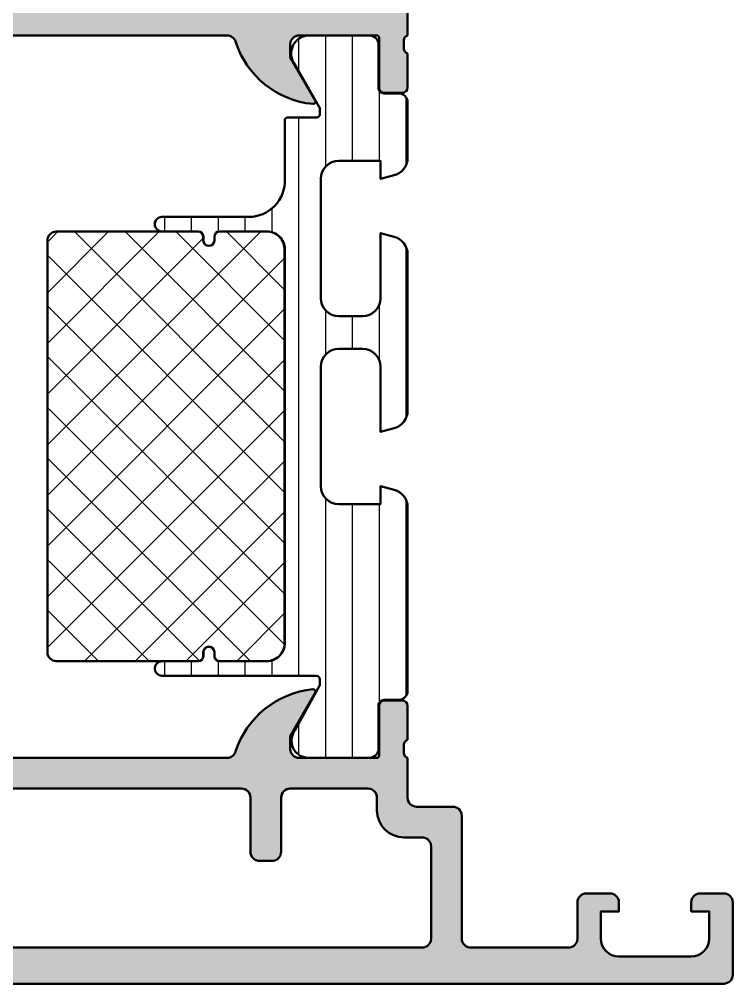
# Model space of a CAD drawing. Extents: x 0 to 79, y 0 to 90.
# Drawn here: x 39.5 to 79, y 0 to 53.4 of the extents above; entities that cross this region are included whole.
import ezdxf

# ---------------------------------------------------------------- set-up
doc = ezdxf.new("R2010")
doc.units = 0
for name, color, linetype, lineweight in [('0S-Alu contour', 7, 'Continuous', 50), ('0S-Alu hatch', 252, 'Continuous', 25), ('0S-Plastic contour', 254, 'Continuous', 50), ('0S-Plastic hatch', 253, 'Continuous', 25), ('0S-PT contour', 91, 'Continuous', 50), ('0S-PT hatch', 103, 'Continuous', 25)]:
    doc.layers.add(name, color=color, linetype=linetype, lineweight=lineweight)

# ---------------------------------------------------------------- blocks, each defined once
blk = doc.blocks.new('430970__A4F26182_1DA9_45BC_85ED_26D8C13D79A6_')
at = {"layer": '0S-Alu hatch'}
h = blk.add_hatch(color=256, dxfattribs=at)
edge = h.paths.add_edge_path()
edge.add_line((0, 89.99999999999999), (0, 86.59999999999984))
edge.add_line((0, 86.59999999999984), (1.099999999999908, 85.49999999999999))
edge.add_line((1.099999999999908, 85.49999999999999), (1.700000000000159, 85.49999999999999))
edge.add_line((1.700000000000159, 85.49999999999999), (1.700000000000159, 87.00000000000001))
edge.add_ellipse((2.700000000000095, 87.00000000000004), major_axis=(-0.9999999999999364, 0), ratio=1, start_angle=269.9999999999988, end_angle=360, ccw=False)
edge.add_line((2.700000000000116, 87.99999999999999), (4, 87.99999999999999))
edge.add_ellipse((4.00000000000001, 87), major_axis=(-0.9999999999999857, 0), ratio=1, start_angle=180, end_angle=270.0000000000006, ccw=False)
edge.add_line((5, 86.99999999999999), (5, 80.99999999999991))
edge.add_ellipse((4.474999999999926, 80.49999999999994), major_axis=(-0.7250000000000333, 0), ratio=1, start_angle=136.397181027302, end_angle=223.602818972698, ccw=False)
edge.add_line((5, 79.99999999999999), (5.000000000000115, 70.20000000000007))
edge.add_ellipse((4.000000000000133, 70.20000000000007), major_axis=(-0.9999999999999822, 0), ratio=1, start_angle=90.00000000000381, end_angle=180, ccw=False)
edge.add_line((4.000000000000198, 69.20000000000007), (2.70000000000013, 69.20000000000002))
edge.add_ellipse((2.700000000000097, 70.20000000000007), major_axis=(-1.000000000000056, 0), ratio=1, start_angle=0, end_angle=90.00000000000188, ccw=False)
edge.add_line((1.700000000000045, 70.20000000000007), (1.700000000000045, 75.49999999999999))
edge.add_line((1.700000000000045, 75.49999999999999), (1.200000000000073, 75.49999999999999))
edge.add_arc((1.200000000000073, 74.50000000000007), 0.9999999999999147, 90.00000000000003, 180)
edge.add_line((0.2000000000001592, 74.50000000000007), (0.2000000000000455, 56.67701370324948))
edge.add_line((0.2000000000000455, 56.67701370324948), (0.2000012700442539, 53.49756307787433))
edge.add_line((0.2000012700442539, 53.49756307787433), (0.1999872884874776, 52.50006112619444))
edge.add_ellipse((0.1211508419444, 52.2325405342014), major_axis=(-0.2788950563273691, 0), ratio=1, start_angle=178.8354106258893, end_angle=253.5801235804966, ccw=False)
edge.add_line((0.3999882884873784, 52.22687212620297), (0.3999882884874069, 51.77327812620291))
edge.add_ellipse((0.1211201928442255, 51.76761746672564), major_axis=(-0.2789255417371671, 0), ratio=1, start_angle=106.4245945553657, end_angle=181.1628700729289, ccw=False)
edge.add_line((0.1999872884874491, 51.5000741262027), (0.1999872884874774, 49.62006312619425))
edge.add_arc((0.499987288487432, 49.62006312619426), 0.2999999999999545, 180, 270.0000000000008)
edge.add_line((0.4999872884874361, 49.3200631261943), (1.479961607530367, 49.32006312619432))
edge.add_arc((1.479961607530363, 49.6200631261942), 0.2999999999998906, 270.0000000000009, 360)
edge.add_line((1.779961607530253, 49.6200631261942), (1.779961607530225, 52.38006112619441))
edge.add_ellipse((1.899961607530097, 52.3800611261944), major_axis=(-0.1199999999998724, 0), ratio=1, start_angle=270.00000000000773, end_angle=360, ccw=False)
edge.add_line((1.899961607530081, 52.50006112619427), (6.199987288487452, 52.50006112619449))
edge.add_ellipse((6.199987288487479, 52.00006112619449), major_axis=(-0.5, 0), ratio=1, start_angle=180, end_angle=270.00000000000307, ccw=False)
edge.add_line((6.699987288487478, 52.00006112619449), (6.699987288487476, 51.3000611261945))
edge.add_line((6.699987288487476, 51.3000611261945), (5.318491830865108, 48.90724080316694))
edge.add_arc((5.438107073135785, 48.83818091084279), 0.1381197846483143, 150.0000000000033, 275.6225775507905)
edge.add_arc((4.961764047313924, 53.67666998804224), 4.999999999999939, 275.6225775507908, 342.2515836439298)
edge.add_ellipse((10.19990354276536, 52.00008793085963), major_axis=(-0.4999120691403422, 0), ratio=1, start_angle=269.9999999999992, end_angle=342.2515836439299, ccw=False)
edge.add_line((10.19990354276537, 52.49999999999998), (51.00007512697678, 52.49999999999998))
edge.add_ellipse((51.00007512697677, 52.00008793085993), major_axis=(-0.4999120691400449, 0), ratio=1, start_angle=197.7484163560708, end_angle=269.9999999999992, ccw=False)
edge.add_arc((56.23821462242833, 53.67666998804261), 5.000000000000377, 197.7484163560704, 264.3774224492065)
edge.add_arc((55.7618715966062, 48.83818091084271), 0.1381197846482883, 264.377422449204, 390.0000000000012)
edge.add_line((55.88148683887686, 48.90724080316686), (54.49999138125448, 51.30006112619445))
edge.add_line((54.49999138125448, 51.30006112619445), (54.49999138125448, 52.00006112619444))
edge.add_ellipse((54.99999138125448, 52.00006112619444), major_axis=(-0.4999999999999929, 0), ratio=1, start_angle=269.9999999999992, end_angle=360, ccw=False)
edge.add_line((54.99999138125449, 52.50006112619444), (59.30001706221155, 52.50006112619444))
edge.add_ellipse((59.30001706221155, 52.38006112619446), major_axis=(-0.1199999999999761, 0), ratio=1, start_angle=180, end_angle=269.9999999999966, ccw=False)
edge.add_line((59.42001706221152, 52.38006112619446), (59.42001706221152, 49.62006312619415))
edge.add_arc((59.72001706221141, 49.62006312619415), 0.2999999999998977, 180, 270.0000000000013)
edge.add_line((59.72001706221142, 49.32006312619424), (60.69999138125434, 49.32006312619426))
edge.add_arc((60.69999138125433, 49.62006312619421), 0.2999999999999474, 270.0000000000013, 360)
edge.add_line((60.99999138125428, 49.62006312619421), (60.99999138125429, 51.50007412620263))
edge.add_ellipse((61.07885847689752, 51.76761746672555), major_axis=(-0.2789255417371467, 0), ratio=1, start_angle=-1.1628700729244201, end_angle=73.57540544463268, ccw=False)
edge.add_line((60.79999038125436, 51.7732781262028), (60.79999038125436, 52.22687212620289))
edge.add_ellipse((61.07882782779737, 52.23254053420132), major_axis=(-0.2788950563274034, 0), ratio=1, start_angle=-73.58012358049649, end_angle=1.1645893741088003, ccw=False)
edge.add_line((60.99999138125429, 52.50006112619439), (60.99997739969751, 53.49756307887695))
edge.add_line((60.99997739969751, 53.49756307887695), (60.99997686791311, 53.85002388644032))
edge.add_arc((60.50000000000006, 53.85002313208643), 0.4999768679136316, 8.6442210057e-05, 90)
edge.add_line((60.50000000000006, 54.35000000000006), (56.50000000000009, 54.35000000000006))
edge.add_ellipse((56.50000000000009, 54.85000000000015), major_axis=(-0.5000000000000853, 0), ratio=1, start_angle=0, end_angle=90, ccw=False)
edge.add_line((56, 54.85000000000015), (56, 67.49999999999999))
edge.add_ellipse((56.52502695399268, 67.99999999999999), major_axis=(-0.7250195186467954, 0), ratio=1, start_angle=-43.60134995159018, end_angle=43.60134995159018, ccw=False)
edge.add_line((56, 68.49999999999999), (56, 72.49997253417978))
edge.add_ellipse((56.52502695399268, 72.99997253417978), major_axis=(-0.7250195186467954, 0), ratio=1, start_angle=-43.60134995159018, end_angle=43.60134995159018, ccw=False)
edge.add_line((56, 73.49997253417978), (56, 80.20000000000003))
edge.add_line((56, 80.20000000000003), (58.49999999999998, 80.20000000000003))
edge.add_arc((58.49999999999996, 80.70000000000005), 0.5000000000000142, 270.0000000000025, 360)
edge.add_line((58.99999999999998, 80.70000000000002), (59, 81.00000000000003))
edge.add_arc((58.50000000000005, 81.00000000000003), 0.4999999999999574, 0, 90)
edge.add_line((58.50000000000005, 81.49999999999999), (49.49999999999997, 81.49999999999999))
edge.add_ellipse((49.49999999999994, 81.99999999999993), major_axis=(-0.4999999999999432, 0), ratio=1, start_angle=0, end_angle=90.00000000000318, ccw=False)
edge.add_line((49, 81.99999999999997), (49.00000000000011, 89.49999999999993))
edge.add_arc((48.50000000000008, 89.49999999999994), 0.5000000000000285, 0, 90)
edge.add_line((48.50000000000008, 89.99999999999999), (0, 89.99999999999999))
edge = h.paths.add_edge_path()
edge.add_line((6.700000000000045, 68.89999999999985), (6.699999999999818, 87.49999999999982))
edge.add_ellipse((7.199999999999988, 87.49999999999982), major_axis=(-0.5000000000001706, 0), ratio=1, start_angle=270, end_angle=360, ccw=False)
edge.add_line((7.199999999999988, 87.99999999999999), (46.70000000000004, 87.99999999999997))
edge.add_ellipse((46.70000000000004, 87.49999999999999), major_axis=(-0.5, 0), ratio=1, start_angle=180, end_angle=270, ccw=False)
edge.add_line((47.20000000000005, 87.49999999999999), (47.19999999999981, 80.8000000000001))
edge.add_arc((48.19999999999986, 80.80000000000008), 1.000000000000035, 180, 269.9999999999992)
edge.add_line((48.19999999999984, 79.80000000000005), (53.80000435956298, 79.8))
edge.add_ellipse((53.80000435956297, 79.30000000000021), major_axis=(-0.4999999999997869, 0), ratio=1, start_angle=180, end_angle=269.9999999999992, ccw=False)
edge.add_line((54.30000435956277, 79.30000000000021), (54.30000435956277, 76.7999963765814))
edge.add_line((54.30000435956277, 76.7999963765814), (53.5, 75.99999201701876))
edge.add_line((53.5, 75.99999201701876), (53.5, 64.9999860186562))
edge.add_line((53.5, 64.9999860186562), (54.30000435956277, 64.19998165909338))
edge.add_line((54.30000435956277, 64.19998165909338), (54.30000435956277, 54.85000000000018))
edge.add_ellipse((53.80000435956265, 54.85000000000018), major_axis=(-0.5000000000001137, 0), ratio=1, start_angle=90, end_angle=180, ccw=False)
edge.add_line((53.80000435956265, 54.35000000000006), (2.500000000000085, 54.35000000000006))
edge.add_ellipse((2.500000000000085, 54.85000000000015), major_axis=(-0.5000000000000853, 0), ratio=1, start_angle=0, end_angle=90, ccw=False)
edge.add_line((2, 54.85000000000015), (2, 66.89999999999986))
edge.add_ellipse((2.500000000000028, 66.89999999999986), major_axis=(-0.5000000000000285, 0), ratio=1, start_angle=269.99999999999875, end_angle=360, ccw=False)
edge.add_line((2.500000000000039, 67.3999999999999), (5.200000000000046, 67.39999999999985))
edge.add_arc((5.200000000000059, 68.89999999999984), 1.499999999999985, 269.9999999999995, 360)
at = {"layer": '0S-Alu contour', "color": 7}
for points in [[(0, 89.99999999999999), (0, 86.59999999999984), (1.099999999999908, 85.49999999999999), (1.700000000000159, 85.49999999999999), (1.700000000000159, 87.00000000000001)], [(48.50000000000008, 89.99999999999999), (0, 89.99999999999999)], [(49, 81.99999999999997), (49.00000000000011, 89.49999999999993)], [(2.700000000000116, 87.99999999999999), (4, 87.99999999999999)], [(7.199999999999988, 87.99999999999999), (46.70000000000004, 87.99999999999997)], [(6.700000000000045, 68.89999999999985), (6.699999999999818, 87.49999999999982)], [(47.20000000000005, 87.49999999999999), (47.19999999999981, 80.8000000000001)], [(5, 86.99999999999999), (5, 80.99999999999991)], [(58.50000000000005, 81.49999999999999), (49.49999999999997, 81.49999999999999)], [(58.99999999999998, 80.70000000000002), (59, 81.00000000000003)], [(56, 73.49997253417978), (56, 80.20000000000003), (58.49999999999998, 80.20000000000003)], [(5, 79.99999999999999), (5.000000000000115, 70.20000000000007)], [(48.19999999999984, 79.80000000000005), (53.80000435956298, 79.8)], [(54.30000435956277, 79.30000000000021), (54.30000435956277, 76.7999963765814), (53.5, 75.99999201701876), (53.5, 64.9999860186562), (54.30000435956277, 64.19998165909338), (54.30000435956277, 54.85000000000018)], [(1.700000000000045, 70.20000000000007), (1.700000000000045, 75.49999999999999), (1.200000000000073, 75.49999999999999)], [(0.2000000000001592, 74.50000000000007), (0.2000000000000455, 56.67701370324948), (0.2000012700442539, 53.49756307787433), (0.1999872884874776, 52.50006112619444)], [(56, 68.49999999999999), (56, 72.49997253417978)], [(4.000000000000198, 69.20000000000007), (2.70000000000013, 69.20000000000002)], [(2.500000000000039, 67.3999999999999), (5.200000000000046, 67.39999999999985)], [(56, 54.85000000000015), (56, 67.49999999999999)], [(2, 54.85000000000015), (2, 66.89999999999986)], [(53.80000435956265, 54.35000000000006), (2.500000000000085, 54.35000000000006)], [(60.50000000000006, 54.35000000000006), (56.50000000000009, 54.35000000000006)], [(60.99999138125429, 52.50006112619439), (60.99997739969751, 53.49756307887695), (60.99997686791311, 53.85002388644032)], [(1.779961607530253, 49.6200631261942), (1.779961607530225, 52.38006112619441)], [(1.899961607530081, 52.50006112619427), (6.199987288487452, 52.50006112619449)], [(10.19990354276537, 52.49999999999998), (51.00007512697678, 52.49999999999998)], [(54.99999138125449, 52.50006112619444), (59.30001706221155, 52.50006112619444)], [(59.42001706221152, 52.38006112619446), (59.42001706221152, 49.62006312619415)], [(0.3999882884873784, 52.22687212620297), (0.3999882884874069, 51.77327812620291)], [(6.699987288487478, 52.00006112619449), (6.699987288487476, 51.3000611261945), (5.318491830865108, 48.90724080316694)], [(55.88148683887686, 48.90724080316686), (54.49999138125448, 51.30006112619445), (54.49999138125448, 52.00006112619444)], [(60.79999038125436, 51.7732781262028), (60.79999038125436, 52.22687212620289)], [(0.1999872884874491, 51.5000741262027), (0.1999872884874774, 49.62006312619425)], [(60.99999138125428, 49.62006312619421), (60.99999138125429, 51.50007412620263)], [(0.4999872884874361, 49.3200631261943), (1.479961607530367, 49.32006312619432)], [(59.72001706221142, 49.32006312619424), (60.69999138125434, 49.32006312619426)]]:
    blk.add_lwpolyline(points, dxfattribs=at)
for centre, radius, start, end in [((48.50000000000008, 89.49999999999994), 0.5000000000000285, 0, 90), ((58.50000000000005, 81.00000000000003), 0.4999999999999574, 0, 90), ((48.19999999999986, 80.80000000000008), 1.000000000000035, 180, 269.9999999999992), ((58.49999999999996, 80.70000000000005), 0.5000000000000142, 270.0000000000025, 0), ((1.200000000000073, 74.50000000000007), 0.9999999999999147, 90.00000000000003, 180), ((5.200000000000059, 68.89999999999984), 1.499999999999985, 269.9999999999995, 0), ((60.50000000000006, 53.85002313208643), 0.4999768679136316, 8.6442210057e-05, 90), ((4.961764047313924, 53.67666998804224), 4.999999999999939, 275.6225775507908, 342.2515836439298), ((56.23821462242833, 53.67666998804261), 5.000000000000377, 197.7484163560704, 264.3774224492065), ((0.499987288487432, 49.62006312619426), 0.2999999999999545, 180, 270.0000000000008), ((1.479961607530363, 49.6200631261942), 0.2999999999998906, 270.0000000000009, 0), ((59.72001706221141, 49.62006312619415), 0.2999999999998977, 180, 270.0000000000013), ((60.69999138125433, 49.62006312619421), 0.2999999999999474, 270.0000000000013, 0), ((5.438107073135785, 48.83818091084279), 0.1381197846483143, 150.0000000000033, 275.6225775507905), ((55.7618715966062, 48.83818091084271), 0.1381197846482883, 264.377422449204, 30.00000000000119)]:
    blk.add_arc(centre, radius, start, end, dxfattribs=at)
at = {"layer": '0S-Alu contour', "color": 7, "extrusion": (0, 0, -1)}
for centre, radius, start, end in [((-2.700000000000095, 87.00000000000004), 0.9999999999999364, 0, 90.0000000000012), ((-4.00000000000001, 87), 0.9999999999999857, 89.99999999999939, 180), ((-7.199999999999988, 87.49999999999982), 0.5000000000001706, 0, 90), ((-46.70000000000004, 87.49999999999999), 0.5, 90, 180), ((-49.49999999999994, 81.99999999999993), 0.4999999999999432, 269.9999999999968, 0), ((-4.474999999999926, 80.49999999999994), 0.7250000000000334, 136.397181027302, 223.602818972698), ((-53.80000435956297, 79.30000000000021), 0.4999999999997869, 90.00000000000081, 180), ((-56.52502695399268, 72.99997253417978), 0.7250195186467954, 316.3986500484098, 43.60134995159028), ((-2.700000000000097, 70.20000000000007), 1.000000000000056, 269.9999999999981, 0), ((-4.000000000000133, 70.20000000000007), 0.9999999999999822, 180, 269.9999999999962), ((-56.52502695399268, 67.99999999999999), 0.7250195186467954, 316.3986500484098, 43.60134995159028), ((-2.500000000000028, 66.89999999999986), 0.5000000000000285, 0, 90.00000000000122), ((-2.500000000000085, 54.85000000000015), 0.5000000000000853, 270, 0), ((-53.80000435956265, 54.85000000000018), 0.5000000000001137, 180, 270), ((-56.50000000000009, 54.85000000000015), 0.5000000000000853, 270, 0), ((-0.1211508419444, 52.2325405342014), 0.2788950563273691, 106.4198764195034, 181.1645893741107), ((-1.899961607530097, 52.3800611261944), 0.1199999999998724, 0, 89.99999999999227), ((-6.199987288487479, 52.00006112619449), 0.5, 89.99999999999694, 180), ((-10.19990354276536, 52.00008793085963), 0.4999120691403422, 17.74841635607008, 90.00000000000081), ((-51.00007512697677, 52.00008793085993), 0.499912069140045, 90.00000000000081, 162.2515836439292), ((-54.99999138125448, 52.00006112619444), 0.4999999999999929, 0, 90.00000000000081), ((-59.30001706221155, 52.38006112619446), 0.1199999999999761, 90.0000000000034, 180), ((-61.07882782779737, 52.23254053420132), 0.2788950563274034, 358.8354106258912, 73.58012358049658), ((-0.1211201928442255, 51.76761746672564), 0.2789255417371671, 178.8371299270711, 253.5754054446343), ((-61.07885847689752, 51.76761746672555), 0.2789255417371467, 286.4245945553673, 1.162870072924464)]:
    blk.add_arc(centre, radius, start, end, dxfattribs=at)
blk = doc.blocks.new('430760__5D6E7207_0364_44DE_AD70_79909A969230_')
at = {"layer": '0S-PT hatch'}
h = blk.add_hatch(dxfattribs=at)
h.set_pattern_fill('ANSI37', color=256, scale=0.625, angle=90, style=0)
h.set_pattern_definition([(135, (0, 0), (-1.403165018917055, -1.403165018917055), []), (225, (0, 0), (1.403165018917055, -1.403165018917055), [])])
edge = h.paths.add_edge_path()
edge.add_line((41.05941381553882, 41.15000068620861), (41.05943288789602, 18.35001070101904))
edge.add_arc((41.5494562063971, 18.35001111092626), 0.490023318501252, 180.0000479255325, 269.9999999999983)
edge.add_line((41.54945620639709, 17.859987792425), (49.40000722707881, 17.85998779296871))
edge.add_arc((49.40000722707916, 18.14998779296912), 0.2900000000004112, 269.9999999999312, 360)
edge.add_line((49.69000722707956, 18.14998779296877), (49.69000722707956, 18.34998779296871))
edge.add_ellipse((50.00000264944285, 18.34998779296871), major_axis=(-0.3099954223632792, 0), ratio=1, start_angle=180, end_angle=360, ccw=False)
edge.add_line((50.30999807180613, 18.34998779296871), (50.30999807180613, 18.14998779296873))
edge.add_arc((50.59999807180614, 18.14998779296873), 0.2900000000000133, 180, 269.9999999999887)
edge.add_line((50.59999807180608, 17.85998779296871), (53.19999999999979, 17.8599877929687))
edge.add_arc((53.19999999999979, 18.8499877929687), 0.9899999999999913, 270, 360.0000501260389)
edge.add_line((54.1899999999994, 18.84998865909819), (54.1899809276421, 40.65000086612903))
edge.add_arc((53.19998092764247, 40.64999999999953), 0.9900000000000042, 5.01260389054e-05, 89.99999993620736)
edge.add_line((53.19998092874474, 41.63999999999954), (50.59993732612, 41.64000000289436))
edge.add_arc((50.59993732612557, 41.35004167572094), 0.2899583271734229, 90.00000000109937, 180)
edge.add_line((50.30997899895215, 41.35004167571538), (50.30997899944882, 41.15002441408688))
edge.add_ellipse((49.99998357708554, 41.15002441407447), major_axis=(-0.3099954223632792, 0), ratio=1, start_angle=0, end_angle=180, ccw=False)
edge.add_line((49.68998815472226, 41.15002441406206), (49.68998815472226, 41.35002441406203))
edge.add_arc((49.39998815472225, 41.35002441406204), 0.2900000000000133, 0, 89.99999999603136)
edge.add_line((49.39998815474234, 41.64002441406205), (41.54943713403915, 41.64002441460574))
edge.add_arc((41.5494371340395, 41.15000109610489), 0.4900233185008532, 90.00000000004071, 180.0000479255325)
at = {"layer": '0S-PT contour', "color": 7}
for points in [[(41.05941381553882, 41.15000068620861), (41.05943288789602, 18.35001070101904)], [(49.39998815474234, 41.64002441406205), (41.54943713403915, 41.64002441460574)], [(49.68998815472226, 41.15002441406206), (49.68998815472226, 41.35002441406203)], [(50.30997899895215, 41.35004167571538), (50.30997899944882, 41.15002441408688)], [(53.19998092874474, 41.63999999999954), (50.59993732612, 41.64000000289436)], [(54.1899999999994, 18.84998865909819), (54.1899809276421, 40.65000086612903)], [(49.69000722707956, 18.14998779296877), (49.69000722707956, 18.34998779296871)], [(50.30999807180613, 18.34998779296871), (50.30999807180613, 18.14998779296873)], [(41.54945620639709, 17.859987792425), (49.40000722707881, 17.85998779296871)], [(50.59999807180608, 17.85998779296871), (53.19999999999979, 17.8599877929687)]]:
    blk.add_lwpolyline(points, dxfattribs=at)
for centre, radius, start, end in [((41.5494371340395, 41.15000109610489), 0.4900233185008532, 90.00000000004071, 180.0000479255325), ((49.39998815472225, 41.35002441406204), 0.2900000000000133, 0, 89.99999999603136), ((50.59993732612557, 41.35004167572094), 0.2899583271734229, 90.00000000109937, 180), ((53.19998092764247, 40.64999999999953), 0.9900000000000042, 5.01260389054e-05, 89.99999993620736), ((53.19999999999979, 18.8499877929687), 0.9899999999999913, 270, 5.01260389054e-05), ((41.5494562063971, 18.35001111092626), 0.490023318501252, 180.0000479255325, 269.9999999999983), ((49.40000722707916, 18.14998779296912), 0.2900000000004112, 269.9999999999312, 0), ((50.59999807180614, 18.14998779296873), 0.2900000000000133, 180, 269.9999999999887)]:
    blk.add_arc(centre, radius, start, end, dxfattribs=at)
at = {"layer": '0S-PT contour', "color": 7, "extrusion": (0, 0, -1)}
for centre, start, end in [((-49.99998357708554, 41.15002441407447), 180, 0), ((-50.00000264944285, 18.34998779296871), 0, 180)]:
    blk.add_arc(centre, 0.3099954223632793, start, end, dxfattribs=at)
blk = doc.blocks.new('284832__3DA48DE7_C34D_42EF_9DFA_344AA6EEDCC4___3A50DEDB_12B1_4E50_8532_E485D2CD023E_')
at = {"layer": '0S-Plastic hatch'}
h = blk.add_hatch(dxfattribs=at)
h.set_pattern_fill('ANSI31', color=256, scale=0.4680000000000001, angle=45, style=0)
h.set_pattern_definition([(90, (0, 0), (-1.4859, 0), [])])
edge = h.paths.add_edge_path()
edge.add_line((60.99999995633126, 48.79000296007578), (60.99999995633126, 45.71924646178014))
edge.add_ellipse((59.99888835018981, 45.7199510732817), major_axis=(-1.001111854104473, 0), ratio=1, start_angle=105.0597024765126, end_angle=179.9596735685377, ccw=False)
edge.add_line((60.25900264187693, 44.75322179386135), (59.49999995632984, 44.55027989933012))
edge.add_line((59.49999995632984, 44.55027989933012), (59.5000228445131, 45.55027989933001))
edge.add_line((59.5000228445131, 45.55027989933001), (57.20000453395533, 45.55027989933001))
edge.add_arc((57.20011455511952, 44.55016224791425), 1.000117657467372, 90.0063030067821, 179.9932598637897)
edge.add_line((56.19999690457226, 44.55027989932216), (56.19999690457214, 37.95027150060287))
edge.add_arc((57.20010615539084, 37.95038915102451), 1.00010925773875, 180.0067401362102, 269.9936969931027)
edge.add_line((57.19999613514868, 36.95027989933732), (58.5000037774461, 36.95027989933732))
edge.add_arc((58.49988566554489, 37.95041708073937), 1.000137188376299, 270.0067663851958, 359.9921411576702)
edge.add_line((59.5000228445131, 37.95027989924861), (59.50002284451338, 41.55027989933))
edge.add_line((59.50002284451338, 41.55027989933), (60.25900264187656, 41.34727696964282))
edge.add_ellipse((59.99881503668284, 40.38048353022917), major_axis=(-1.00119286073649, 0), ratio=1, start_angle=180.0452109688346, end_angle=254.9372000726245, ccw=False)
edge.add_line((61.00000758572415, 40.38127355167424), (61.0000075857242, 31.71928624698479))
edge.add_ellipse((59.99885474933893, 31.71999088750793), major_axis=(-1.001153084358503, 0), ratio=1, start_angle=105.05970247639061, end_angle=179.959673568393, ccw=False)
edge.add_line((60.2589797536914, 30.75322179386086), (59.50002284451343, 30.55029213900031))
edge.add_line((59.50002284451343, 30.55029213900031), (59.5000228445131, 34.15028600626634))
edge.add_arc((58.49988566554471, 34.15014882472053), 1.000137188376484, 0.0078588454833842, 89.99323361803657)
edge.add_line((58.50000377738949, 35.15028600612277), (57.19999613515268, 35.15028600612277))
edge.add_arc((57.20010615539081, 34.15017675443549), 1.000109257738842, 90.00630300666649, 179.9932598605453)
edge.add_line((56.19999690457203, 34.15029440491376), (56.19999995633278, 27.54999263341251))
edge.add_arc((57.20011455478371, 27.5501102844729), 1.00011460537102, 180.0067401367509, 269.9936969938511)
edge.add_line((57.20000453396633, 26.54999568515348), (59.50002284451326, 26.54999568515337))
edge.add_line((59.50002284451326, 26.54999568515337), (59.49999995633001, 27.54999568515337))
edge.add_line((59.49999995633001, 27.54999568515337), (60.25897975368937, 27.34699275546731))
edge.add_ellipse((59.99880017254611, 26.38022913144548), major_axis=(-1.001161984483879, 0), ratio=1, start_angle=180.0452109687217, end_angle=254.93720007284992, ccw=False)
edge.add_line((60.99996184534441, 26.38101912852451), (60.99996179668976, 16.20999701047959))
edge.add_ellipse((60.49996179668966, 16.20999701287143), major_axis=(-0.5000000000000995, 0), ratio=1, start_angle=89.9999999999967, end_angle=180, ccw=False)
edge.add_line((60.49996179668963, 15.70999701287133), (59.68963047828506, 15.70999701287139))
edge.add_arc((59.68963047828504, 15.40999701287129), 0.3000000000000949, 89.99999999999594, 180.0079249113659)
edge.add_line((59.38963048115463, 15.4099555181323), (59.38996242390621, 13.01006514765203))
edge.add_ellipse((58.88996645124332, 13.00999599031009), major_axis=(-0.4999959774456709, 0), ratio=1, start_angle=89.99999999988188, end_angle=180.0079249114119, ccw=False)
edge.add_line((58.88996645124229, 12.51000001286442), (55.4134223135189, 12.51000001287156))
edge.add_ellipse((55.52119717575609, 13.45368330538155), major_axis=(-0.9498176548647318, 0), ratio=1, start_angle=-36.70378925250941, end_angle=83.48467264560838, ccw=False)
edge.add_line((54.75969405577505, 14.02136858416889), (56.14570757581483, 16.52111882265769))
edge.add_line((56.14570757581483, 16.52111882265769), (56.14570757581489, 16.84883431761678))
edge.add_arc((55.94534314037859, 16.84963405440315), 0.2003660314690022, 359.771310217056, 450.0489099845664)
edge.add_line((55.9451720998866, 17.05000001286862), (47.40000413165328, 17.05000001286874))
edge.add_ellipse((47.40000413165328, 17.44999390935311), major_axis=(-0.399993896484375, 0), ratio=1, start_angle=-90.00000000000102, end_angle=89.99999999999898, ccw=False)
edge.add_line((47.40000413165328, 17.84998780583749), (49.40000718341085, 17.84998780583749))
edge.add_arc((49.40000718341085, 18.14998780583761), 0.300000000000125, 270, 360)
edge.add_line((49.70000718341097, 18.14998780583761), (49.70000718341097, 18.34998780584))
edge.add_ellipse((50.00000260577431, 18.34998780583994), major_axis=(-0.2999954223633381, 0), ratio=1, start_angle=180, end_angle=360, ccw=False)
edge.add_line((50.29999802813765, 18.34998780583987), (50.29999802813754, 18.14998780583778))
edge.add_arc((50.59999802813772, 18.14998780583761), 0.3000000000001819, 180, 270.0000000000013)
edge.add_line((50.59999802813773, 17.84998780583743), (53.19996181161826, 17.84998780583749))
edge.add_arc((53.19996181161823, 18.8499878058376), 1.000000000000113, 270.0000000000012, 360)
edge.add_line((54.19996181161835, 18.84998780583768), (54.19996181161676, 40.65000001286868))
edge.add_arc((53.19996181161662, 40.65000001286861), 1.000000000000142, 0, 90.00000000001994)
edge.add_line((53.19996181161627, 41.65000001286876), (50.5999980281376, 41.65000001286784))
edge.add_arc((50.59999802813771, 41.35000001286778), 0.3000000000000682, 90.00000000002036, 180)
edge.add_line((50.29999802813764, 41.35000001286793), (50.29999802813754, 41.15000001286484))
edge.add_ellipse((50.00000260577426, 41.15000001286488), major_axis=(-0.2999954223632812, 0), ratio=1, start_angle=0, end_angle=180, ccw=False)
edge.add_line((49.70000718341097, 41.15000001286491), (49.70000718341086, 41.35000001286806))
edge.add_arc((49.40000718341091, 41.3500000128679), 0.2999999999999545, 0, 89.99999999998236)
edge.add_line((49.40000718341099, 41.65000001286784), (47.40000413165306, 41.65000001286847))
edge.add_ellipse((47.40000413165311, 42.04999390935284), major_axis=(-0.399993896484375, 0), ratio=1, start_angle=-90.00000000000807, end_angle=89.99999999999193, ccw=False)
edge.add_line((47.40000413165318, 42.44998780583722), (52.2015999999203, 42.44998780583769))
edge.add_arc((52.2015999999201, 44.44998780583769), 2.000000000000007, 270.0000000000055, 362.2920152210315)
edge.add_line((54.19999995633125, 44.5299728932975), (54.19999995633102, 47.79999996007873))
edge.add_ellipse((54.34999995633102, 47.79999996007875), major_axis=(-0.1499999999999986, 0), ratio=1, start_angle=269.99999999999187, end_angle=360, ccw=False)
edge.add_line((54.34999995633105, 47.94999996007875), (55.9473693977107, 47.94999996007857))
edge.add_arc((55.94736939771072, 48.14999996007839), 0.1999999999998181, 269.9999999999939, 360)
edge.add_line((56.14736939771054, 48.14999996007828), (56.14736939771072, 48.47401122851201))
edge.add_line((56.14736939771072, 48.47401122851201), (54.71448031351872, 50.95954696007571))
edge.add_ellipse((55.55573296251006, 51.50018188535285), major_axis=(-0.9999960709244602, 0), ratio=1, start_angle=-81.81839194810237, end_angle=32.727016099840284, ccw=False)
edge.add_line((55.41342231351875, 52.48999996007569), (58.88996645124237, 52.48999996008266))
edge.add_ellipse((58.88996645124336, 51.99000398263709), major_axis=(-0.4999959774455717, 0), ratio=1, start_angle=179.9920750885882, end_angle=270.0000000001148, ccw=False)
edge.add_line((59.38996242390616, 51.98993482529516), (59.38963048115457, 49.59004445481475))
edge.add_arc((59.68963047828478, 49.59000296007577), 0.2999999999998964, 179.9920750886341, 269.9999999999959)
edge.add_line((59.68963047828476, 49.29000296007586), (60.49999995633126, 49.29000296007581))
edge.add_ellipse((60.49999995633123, 48.79000296007578), major_axis=(-0.5000000000000356, 0), ratio=1, start_angle=180, end_angle=269.9999999999959, ccw=False)
at = {"layer": '0S-Plastic contour', "color": 7}
for points in [[(55.41342231351875, 52.48999996007569), (58.88996645124237, 52.48999996008266)], [(59.38996242390616, 51.98993482529516), (59.38963048115457, 49.59004445481475)], [(56.14736939771054, 48.14999996007828), (56.14736939771072, 48.47401122851201), (54.71448031351872, 50.95954696007571)], [(59.68963047828476, 49.29000296007586), (60.49999995633126, 49.29000296007581)], [(60.99999995633126, 48.79000296007578), (60.99999995633126, 45.71924646178014)], [(54.19999995633125, 44.5299728932975), (54.19999995633102, 47.79999996007873)], [(54.34999995633105, 47.94999996007875), (55.9473693977107, 47.94999996007857)], [(60.25900264187693, 44.75322179386135), (59.49999995632984, 44.55027989933012), (59.5000228445131, 45.55027989933001), (57.20000453395533, 45.55027989933001)], [(56.19999690457226, 44.55027989932216), (56.19999690457214, 37.95027150060287)], [(47.40000413165318, 42.44998780583722), (52.2015999999203, 42.44998780583769)], [(49.40000718341099, 41.65000001286784), (47.40000413165306, 41.65000001286847)], [(53.19996181161627, 41.65000001286876), (50.5999980281376, 41.65000001286784)], [(49.70000718341097, 41.15000001286491), (49.70000718341086, 41.35000001286806)], [(50.29999802813764, 41.35000001286793), (50.29999802813754, 41.15000001286484)], [(59.5000228445131, 37.95027989924861), (59.50002284451338, 41.55027989933), (60.25900264187656, 41.34727696964282)], [(54.19996181161835, 18.84998780583768), (54.19996181161676, 40.65000001286868)], [(61.00000758572415, 40.38127355167424), (61.0000075857242, 31.71928624698479)], [(57.19999613514868, 36.95027989933732), (58.5000037774461, 36.95027989933732)], [(58.50000377738949, 35.15028600612277), (57.19999613515268, 35.15028600612277)], [(56.19999690457203, 34.15029440491376), (56.19999995633278, 27.54999263341251)], [(60.2589797536914, 30.75322179386086), (59.50002284451343, 30.55029213900031), (59.5000228445131, 34.15028600626634)], [(57.20000453396633, 26.54999568515348), (59.50002284451326, 26.54999568515337), (59.49999995633001, 27.54999568515337), (60.25897975368937, 27.34699275546731)], [(60.99996184534441, 26.38101912852451), (60.99996179668976, 16.20999701047959)], [(49.70000718341097, 18.14998780583761), (49.70000718341097, 18.34998780584)], [(50.29999802813765, 18.34998780583987), (50.29999802813754, 18.14998780583778)], [(47.40000413165328, 17.84998780583749), (49.40000718341085, 17.84998780583749)], [(50.59999802813773, 17.84998780583743), (53.19996181161826, 17.84998780583749)], [(55.9451720998866, 17.05000001286862), (47.40000413165328, 17.05000001286874)], [(54.75969405577505, 14.02136858416889), (56.14570757581483, 16.52111882265769), (56.14570757581489, 16.84883431761678)], [(60.49996179668963, 15.70999701287133), (59.68963047828506, 15.70999701287139)], [(59.38963048115463, 15.4099555181323), (59.38996242390621, 13.01006514765203)], [(58.88996645124229, 12.51000001286442), (55.4134223135189, 12.51000001287156)]]:
    blk.add_lwpolyline(points, dxfattribs=at)
at = {"layer": '0S-Plastic contour', "color": 7, "extrusion": (0, 0, -1)}
for centre, radius, start, end in [((-55.55573296251006, 51.50018188535285), 0.9999960709244602, 327.2729839001597, 81.81839194810253), ((-58.88996645124336, 51.99000398263709), 0.4999959774455718, 89.99999999988519, 180.0079249114118), ((-60.49999995633123, 48.79000296007578), 0.5000000000000356, 90.00000000000406, 180), ((-54.34999995633102, 47.79999996007875), 0.1499999999999986, 0, 90.00000000000813), ((-59.99888835018981, 45.7199510732817), 1.001111854104473, 180.0403264314624, 254.9402975234874), ((-47.40000413165311, 42.04999390935284), 0.399993896484375, 270.0000000000081, 90.00000000000813), ((-50.00000260577426, 41.15000001286488), 0.2999954223632812, 180, 0), ((-59.99881503668284, 40.38048353022917), 1.00119286073649, 105.0627999273755, 179.9547890311654), ((-59.99885474933893, 31.71999088750793), 1.001153084358503, 180.0403264316071, 254.9402975236094), ((-59.99880017254611, 26.38022913144548), 1.001161984483879, 105.0627999271501, 179.9547890312783), ((-50.00000260577431, 18.34998780583994), 0.2999954223633381, 0, 180), ((-47.40000413165328, 17.44999390935311), 0.399993896484375, 270.000000000001, 90.00000000000102), ((-60.49996179668966, 16.20999701287143), 0.5000000000000995, 180, 270.0000000000033), ((-55.52119717575609, 13.45368330538155), 0.9498176548647318, 276.5153273543917, 36.70378925250938), ((-58.88996645124332, 13.00999599031009), 0.4999959774456709, 179.9920750885881, 270.0000000001181)]:
    blk.add_arc(centre, radius, start, end, dxfattribs=at)
at = {"layer": '0S-Plastic contour', "color": 7}
for centre, radius, start, end in [((59.68963047828478, 49.59000296007577), 0.2999999999998964, 179.9920750886341, 269.9999999999959), ((55.94736939771072, 48.14999996007839), 0.1999999999998181, 269.9999999999939, 0), ((57.20011455511952, 44.55016224791425), 1.000117657467372, 90.0063030067821, 179.9932598637897), ((52.2015999999201, 44.44998780583769), 2.000000000000007, 270.0000000000055, 2.292015221031455), ((49.40000718341091, 41.3500000128679), 0.2999999999999545, 0, 89.99999999998236), ((50.59999802813771, 41.35000001286778), 0.3000000000000682, 90.00000000002036, 180), ((53.19996181161662, 40.65000001286861), 1.000000000000142, 0, 90.00000000001994), ((57.20010615539084, 37.95038915102451), 1.00010925773875, 180.0067401362102, 269.9936969931027), ((58.49988566554489, 37.95041708073937), 1.000137188376299, 270.0067663851958, 359.9921411576702), ((57.20010615539081, 34.15017675443549), 1.000109257738842, 90.00630300666649, 179.9932598605453), ((58.49988566554471, 34.15014882472053), 1.000137188376484, 0.0078588454833842, 89.99323361803657), ((57.20011455478371, 27.5501102844729), 1.00011460537102, 180.0067401367509, 269.9936969938511), ((53.19996181161823, 18.8499878058376), 1.000000000000113, 270.0000000000012, 0), ((49.40000718341085, 18.14998780583761), 0.300000000000125, 270, 0), ((50.59999802813772, 18.14998780583761), 0.3000000000001819, 180, 270.0000000000013), ((55.94534314037859, 16.84963405440315), 0.2003660314690022, 359.771310217056, 90.04890998456636), ((59.68963047828504, 15.40999701287129), 0.3000000000000949, 89.99999999999594, 180.0079249113659)]:
    blk.add_arc(centre, radius, start, end, dxfattribs=at)
blk = doc.blocks.new('398570__F416E3FA_58C9_474C_A79A_8B8398A1340B_')
at = {"layer": '0S-Alu hatch'}
h = blk.add_hatch(color=256, dxfattribs=at)
edge = h.paths.add_edge_path()
edge.add_line((0.2000045776371735, 12.49999999999971), (0.2000045776369461, 10.9999999999999))
edge.add_arc((0.7000045776367756, 10.99999999999983), 0.4999999999998295, 180, 270)
edge.add_line((0.7000045776367755, 10.5), (6.499999999999829, 10.5))
edge.add_ellipse((6.499999999999831, 9.999999999999602), major_axis=(-0.5000000000003979, 0), ratio=1, start_angle=180, end_angle=270.0000000000002, ccw=False)
edge.add_line((7.000000000000227, 9.999999999999586), (7.000000000029104, 2.799995422363022))
edge.add_ellipse((6.000007629394644, 2.799995422363056), major_axis=(-0.9999923706344606, 0), ratio=1, start_angle=89.99999999999812, end_angle=180, ccw=False)
edge.add_line((6.00000762939461, 1.800003051728595), (2.699996948291598, 1.800003051728708))
edge.add_ellipse((2.699996948300452, 2.799987793027014), major_axis=(-0.9999847412983054, 0), ratio=1, start_angle=0, end_angle=89.99999999949267, ccw=False)
edge.add_line((1.700012207002146, 2.799987793027148), (1.700012207031477, 4.499999999999658))
edge.add_line((1.700012207031477, 4.499999999999658), (1.100006103515397, 4.500000000000113))
edge.add_line((1.100006103515397, 4.500000000000113), (2.274e-13, 3.399993896483806))
edge.add_line((2.274e-13, 3.399993896483806), (0, 0))
edge.add_line((0, 0), (78.49997274145016, -2.500891e-10))
edge.add_arc((78.49997274145016, 0.500015814458036), 0.500015814708121, 270, 360)
edge.add_line((78.99998855615829, 0.5000158144580072), (78.9999885568397, 4.499969482453224))
edge.add_arc((78.49995803833042, 4.49996948242199), 0.5000305185092772, 0, 90.00000000000487)
edge.add_line((78.49995803833038, 5.000000000931267), (77.1999549850498, 5.000000000232766))
edge.add_arc((77.199954985408, 4.500030514260051), 0.4999694859727129, 90.00000004104906, 180)
edge.add_line((76.69998549943529, 4.500030514259596), (76.69998550415085, 3.999999999999772))
edge.add_line((76.69998550415085, 3.999999999999772), (77.69998550415039, 3.999999999999886))
edge.add_line((77.69998550415039, 3.999999999999886), (77.69998550464591, 2.500031459641434))
edge.add_ellipse((76.69995404451022, 2.50003145964097), major_axis=(-1.000031460135687, 0), ratio=1, start_angle=90.00000000000159, end_angle=180, ccw=False)
edge.add_line((76.69995404451025, 1.499999999505274), (72.69998550402674, 1.499999999999886))
edge.add_ellipse((72.69998550415038, 2.500000000029432), major_axis=(-1.000000000029545, 0), ratio=1, start_angle=0, end_angle=89.99999999291629, ccw=False)
edge.add_line((71.69998550412083, 2.500000000030202), (71.69998550415107, 3.999999999999886))
edge.add_line((71.69998550415107, 3.999999999999886), (72.69998550415039, 4.000000000000227))
edge.add_line((72.69998550415039, 4.000000000000227), (72.69998550508166, 4.499969482421988))
edge.add_arc((72.1999549865726, 4.499969482421988), 0.5000305185090497, 0, 89.99999999999022)
edge.add_line((72.19995498657269, 5.000000000931038), (70.89999061399148, 5.000000000066616))
edge.add_arc((70.89999061434956, 4.499991838042774), 0.500008162023832, 90.00000004103288, 180)
edge.add_line((70.39998245232573, 4.499991838042717), (70.39998245332384, 2.500030517595519))
edge.add_ellipse((69.89995193481408, 2.500030517578815), major_axis=(-0.500030518509746, 0), ratio=1, start_angle=90.00000000000489, end_angle=180, ccw=False)
edge.add_line((69.89995193481414, 1.999999999069074), (64.49999671777962, 1.999999999933383))
edge.add_ellipse((64.49999671786583, 2.500008161957632), major_axis=(-0.500008162024249, 0), ratio=1, start_angle=0, end_angle=89.99999999012209, ccw=False)
edge.add_line((63.99998855584158, 2.500008161957624), (63.99998855614103, 9.300018310076599))
edge.add_arc((63.50000381446494, 9.3000183100815), 0.4999847416760872, 0, 90)
edge.add_line((63.50000381446494, 9.800003051757585), (61.49998092721232, 9.800003051524769))
edge.add_ellipse((61.49998092721231, 10.29998779349278), major_axis=(-0.4999847419680155, 0), ratio=1, start_angle=0.000894066935813953, end_angle=90.0000000000008, ccw=False)
edge.add_line((60.99999618530517, 10.29997999152492), (60.99996185528674, 12.49999999999971))
edge.add_ellipse((61.0787983018298, 12.76752059199283), major_axis=(-0.2788950563274316, 0), ratio=1, start_angle=-1.1645893740935094, end_angle=73.58012358050468, ccw=False)
edge.add_line((60.79996085528676, 12.77318899999118), (60.79996085528676, 13.22678299999121))
edge.add_ellipse((61.07882895092992, 13.23244365946826), major_axis=(-0.2789255417371505, 0), ratio=1, start_angle=-73.57540544464501, end_angle=1.1628700728862214, ccw=False)
edge.add_line((60.99996185528675, 13.4999869999912), (60.99996185528675, 15.37999799999971))
edge.add_arc((60.69996185528674, 15.37999799999971), 0.3000000000000043, 0, 89.99999999999864)
edge.add_line((60.69996185528675, 15.67999799999971), (59.71998753624397, 15.67999799999973))
edge.add_arc((59.71998753624397, 15.37999799999972), 0.3000000000000114, 90, 180)
edge.add_line((59.41998753624396, 15.37999799999972), (59.41998753624396, 12.61999999999973))
edge.add_ellipse((59.29998753624424, 12.61999999999973), major_axis=(-0.1199999999997274, 0), ratio=1, start_angle=90, end_angle=180, ccw=False)
edge.add_line((59.29998753624424, 12.50000000000001), (54.9999591645707, 12.49999999989372))
edge.add_ellipse((54.99995916457073, 12.99998967988967), major_axis=(-0.4999896799959505, 0), ratio=1, start_angle=-0.0011826219716795094, end_angle=89.9999999999967, ccw=False)
edge.add_line((54.49996948468128, 13), (54.49996948468151, 13.69999694824253))
edge.add_line((54.49996948468151, 13.69999694824253), (55.88821411358773, 16.10452270507795))
edge.add_arc((55.76124940052601, 16.16120419576155), 0.1390425465422754, 335.942343802813, 455.631682767445)
edge.add_arc((56.23827078011681, 11.32370918617856), 5.000000000000086, 95.63168276745063, 162.2549520937137)
edge.add_ellipse((50.99993515736322, 13.00001451026498), major_axis=(-0.5000145123598299, 0), ratio=1, start_angle=90, end_angle=162.2549520937136, ccw=False)
edge.add_line((50.99993515736322, 12.49999999790515), (10.19998550412914, 12.49999999999988))
edge.add_ellipse((10.20003127556035, 13.0000145102647), major_axis=(-0.5000145123597769, 0), ratio=1, start_angle=17.745047906280377, end_angle=89.99475513256118, ccw=False)
edge.add_arc((4.961695652806888, 11.32370918617881), 4.999999999999861, 17.7450479062815, 84.36831723254679)
edge.add_arc((5.438717032397865, 16.16120419576147), 0.1390425465423581, 84.36831723254639, 204.0576561970579)
edge.add_line((5.311752319335937, 16.10452270507812), (6.699996948242414, 13.69999694824241))
edge.add_line((6.699996948242414, 13.69999694824241), (6.699996948348695, 12.99998967988956))
edge.add_ellipse((6.200007268352464, 12.99998967988972), major_axis=(-0.4999896799962303, 0), ratio=1, start_angle=89.99999999999989, end_angle=180, ccw=False)
edge.add_line((6.200007268352464, 12.49999999989349), (1.899978896679679, 12.5))
edge.add_ellipse((1.89997889667968, 12.61999999999972), major_axis=(-0.1199999999997185, 0), ratio=1, start_angle=0, end_angle=89.99999999999932, ccw=False)
edge.add_line((1.779978896679962, 12.61999999999972), (1.779978896679961, 15.37999799999972))
edge.add_arc((1.479978896679953, 15.37999799999972), 0.3000000000000078, 0, 90.00000000000087)
edge.add_line((1.479978896679949, 15.67999799999973), (0.5000045776371712, 15.67999799999971))
edge.add_arc((0.5000045776371757, 15.37999799999971), 0.3000000000000007, 90.00000000000081, 180)
edge.add_line((0.2000045776371748, 15.37999799999971), (0.2000045776371753, 13.49998699999121))
edge.add_ellipse((0.1211374819940036, 13.23244365946826), major_axis=(-0.2789255417371537, 0), ratio=1, start_angle=178.8371299271092, end_angle=253.5754054446447, ccw=False)
edge.add_line((0.4000055776371747, 13.22678299999118), (0.4000055776371756, 12.7731889999912))
edge.add_ellipse((0.1211681310941318, 12.76752059199283), major_axis=(-0.2788950563274308, 0), ratio=1, start_angle=106.41987641949211, end_angle=181.1645893740976, ccw=False)
edge = h.paths.add_edge_path()
edge.add_ellipse((9.200003581135434, 10.29999641886422), major_axis=(-0.5000005293782657, 0), ratio=1, start_angle=270, end_angle=360, ccw=False)
edge.add_line((9.200003581135434, 10.79999694824249), (51.79999677290166, 10.79999694825545))
edge.add_ellipse((51.79999677290166, 10.30000058759859), major_axis=(-0.4999963606568656, 0), ratio=1, start_angle=180, end_angle=270, ccw=False)
edge.add_line((52.29999313355853, 10.30000058759859), (52.2999931333125, 7.30001220586939))
edge.add_arc((52.80000839378956, 7.300012205867183), 0.5000152604770634, 180, 270.000000000009)
edge.add_line((52.80000839378963, 6.799996945390121), (53.50002365548914, 6.799996947310797))
edge.add_arc((53.50002365345194, 7.299966432119079), 0.4999694848082826, 270.0000002334615, 360)
edge.add_line((53.99999313826022, 7.299966432119079), (53.9999931335451, 10.29999694745634))
edge.add_ellipse((54.49999313377796, 10.29999694824218), major_axis=(-0.5000000002328591, 0), ratio=1, start_angle=270, end_angle=360, ccw=False)
edge.add_line((54.49999313377796, 10.79999694847504), (58.80001602210497, 10.79999694876612))
edge.add_ellipse((58.8000160220779, 10.30001983636759), major_axis=(-0.4999771123985255, 0), ratio=1, start_angle=180, end_angle=269.9999999968977, ccw=False)
edge.add_line((59.29999313447642, 10.30001983636743), (59.29999313352542, 9.599992372446767))
edge.add_arc((60.79998550446103, 9.599992370450567), 1.499992370935608, 180, 269.9999999999997)
edge.add_line((60.79998550446102, 8.099999999514958), (61.79999313354006, 8.100000000000025))
edge.add_ellipse((61.8000083927999, 7.60001525762504), major_axis=(-0.4999847426078361, 0), ratio=1, start_angle=180, end_angle=270.0017486357341, ccw=False)
edge.add_line((62.29999313540773, 7.600015257533738), (62.29999313354506, 2.499999999908807))
edge.add_ellipse((61.79999313331212, 2.500000000000113), major_axis=(-0.5000000002329444, 0), ratio=1, start_angle=90, end_angle=180, ccw=False)
edge.add_line((61.79999313331212, 1.999999999767169), (9.200011213712983, 1.999999999933383))
edge.add_ellipse((9.200011213715193, 2.50000816195729), major_axis=(-0.5000081620239066, 0), ratio=1, start_angle=0, end_angle=89.99999999974642, ccw=False)
edge.add_line((8.700003051691287, 2.50000816195726), (8.700003051757168, 10.29999641886846))
at = {"layer": '0S-Alu contour', "color": 7}
for points in [[(5.311752319335937, 16.10452270507812), (6.699996948242414, 13.69999694824241), (6.699996948348695, 12.99998967988956)], [(54.49996948468128, 13), (54.49996948468151, 13.69999694824253), (55.88821411358773, 16.10452270507795)], [(1.479978896679949, 15.67999799999973), (0.5000045776371712, 15.67999799999971)], [(60.69996185528675, 15.67999799999971), (59.71998753624397, 15.67999799999973)], [(0.2000045776371748, 15.37999799999971), (0.2000045776371753, 13.49998699999121)], [(1.779978896679962, 12.61999999999972), (1.779978896679961, 15.37999799999972)], [(59.41998753624396, 15.37999799999972), (59.41998753624396, 12.61999999999973)], [(60.99996185528675, 13.4999869999912), (60.99996185528675, 15.37999799999971)], [(0.4000055776371747, 13.22678299999118), (0.4000055776371756, 12.7731889999912)], [(60.79996085528676, 12.77318899999118), (60.79996085528676, 13.22678299999121)], [(0.2000045776371735, 12.49999999999971), (0.2000045776369461, 10.9999999999999)], [(6.200007268352464, 12.49999999989349), (1.899978896679679, 12.5)], [(50.99993515736322, 12.49999999790515), (10.19998550412913, 12.49999999999988)], [(59.29998753624424, 12.50000000000001), (54.9999591645707, 12.49999999989372)], [(60.99999618530517, 10.29997999152492), (60.99996185528674, 12.49999999999971)], [(9.200003581135434, 10.79999694824249), (51.79999677290166, 10.79999694825545)], [(54.49999313377796, 10.79999694847504), (58.80001602210497, 10.79999694876612)], [(0.7000045776367755, 10.5), (6.499999999999829, 10.5)], [(8.700003051691287, 2.50000816195726), (8.700003051757168, 10.29999641886846)], [(52.29999313355853, 10.30000058759859), (52.2999931333125, 7.30001220586939)], [(53.99999313826022, 7.299966432119079), (53.9999931335451, 10.29999694745634)], [(59.29999313447642, 10.30001983636743), (59.29999313352542, 9.599992372446767)], [(7.000000000000227, 9.999999999999586), (7.000000000029104, 2.799995422363022)], [(63.50000381446494, 9.800003051757585), (61.49998092721232, 9.800003051524769)], [(63.99998855584158, 2.500008161957624), (63.99998855614103, 9.300018310076599)], [(60.79998550446102, 8.099999999514958), (61.79999313354006, 8.100000000000025)], [(62.29999313540773, 7.600015257533738), (62.29999313354506, 2.499999999908807)], [(52.80000839378963, 6.799996945390121), (53.50002365548914, 6.799996947310797)], [(72.19995498657269, 5.000000000931038), (70.89999061399148, 5.000000000066616)], [(78.49995803833038, 5.000000000931267), (77.1999549850498, 5.000000000232766)], [(1.700012207002146, 2.799987793027148), (1.700012207031477, 4.499999999999658), (1.100006103515397, 4.500000000000113), (2.274e-13, 3.399993896483806), (0, 0), (78.49997274145016, -2.500891e-10)], [(70.39998245232573, 4.499991838042717), (70.39998245332384, 2.500030517595519)], [(71.69998550412083, 2.500000000030202), (71.69998550415107, 3.999999999999886), (72.69998550415039, 4.000000000000227), (72.69998550508166, 4.499969482421988)], [(76.69998549943529, 4.500030514259596), (76.69998550415085, 3.999999999999772), (77.69998550415039, 3.999999999999886), (77.69998550464591, 2.500031459641434)], [(78.99998855615829, 0.5000158144580072), (78.9999885568397, 4.499969482453224)], [(6.00000762939461, 1.800003051728595), (2.699996948291598, 1.800003051728708)], [(61.79999313331212, 1.999999999767169), (9.20001121371298, 1.999999999933383)], [(69.89995193481414, 1.999999999069074), (64.49999671777962, 1.999999999933383)], [(76.69995404451025, 1.499999999505274), (72.69998550402674, 1.499999999999886)]]:
    blk.add_lwpolyline(points, dxfattribs=at)
for centre, radius, start, end in [((5.438717032397865, 16.16120419576147), 0.1390425465423581, 84.36831723254639, 204.0576561970579), ((4.961695652806888, 11.32370918617881), 4.999999999999861, 17.7450479062815, 84.36831723254679), ((56.23827078011681, 11.32370918617856), 5.000000000000086, 95.63168276745063, 162.2549520937137), ((55.76124940052601, 16.16120419576155), 0.1390425465422754, 335.942343802813, 95.63168276744503), ((0.5000045776371757, 15.37999799999971), 0.3000000000000007, 90.00000000000081, 180), ((1.479978896679953, 15.37999799999972), 0.3000000000000078, 0, 90.00000000000087), ((59.71998753624397, 15.37999799999972), 0.3000000000000114, 90, 180), ((60.69996185528674, 15.37999799999971), 0.3000000000000043, 0, 89.99999999999864), ((0.7000045776367756, 10.99999999999983), 0.4999999999998295, 180, 270), ((63.50000381446494, 9.3000183100815), 0.4999847416760872, 0, 90), ((60.79998550446103, 9.599992370450567), 1.499992370935608, 180, 269.9999999999997), ((52.80000839378956, 7.300012205867183), 0.5000152604770634, 180, 270.000000000009), ((53.50002365345194, 7.299966432119079), 0.4999694848082826, 270.0000002334615, 0), ((70.89999061434956, 4.499991838042774), 0.500008162023832, 90.00000004103288, 180), ((72.1999549865726, 4.499969482421988), 0.5000305185090497, 0, 89.99999999999022), ((77.199954985408, 4.500030514260051), 0.4999694859727129, 90.00000004104906, 180), ((78.49995803833042, 4.49996948242199), 0.5000305185092772, 0, 90.00000000000487), ((78.49997274145016, 0.500015814458036), 0.500015814708121, 270, 0)]:
    blk.add_arc(centre, radius, start, end, dxfattribs=at)
at = {"layer": '0S-Alu contour', "color": 7, "extrusion": (0, 0, -1)}
for centre, radius, start, end in [((-0.1211374819940036, 13.23244365946826), 0.2789255417371537, 106.4245945553553, 181.1628700728909), ((-61.07882895092992, 13.23244365946826), 0.2789255417371505, 358.8371299271138, 73.57540544464504), ((-6.200007268352464, 12.99998967988972), 0.4999896799962303, 180, 270.0000000000001), ((-10.20003127556035, 13.0000145102647), 0.5000145123597769, 270.0052448674388, 342.2549520937196), ((-50.99993515736322, 13.00001451026498), 0.5000145123598299, 197.7450479062864, 270), ((-54.99995916457073, 12.99998967988967), 0.4999896799959505, 270.0000000000033, 0.0011826219716948), ((-0.1211681310941318, 12.76752059199283), 0.2788950563274308, 178.8354106259024, 253.5801235805079), ((-1.89997889667968, 12.61999999999972), 0.1199999999997185, 270.0000000000007, 0), ((-59.29998753624424, 12.61999999999973), 0.1199999999997274, 180, 270), ((-61.0787983018298, 12.76752059199283), 0.2788950563274316, 286.4198764194953, 1.164589374093481), ((-9.200003581135434, 10.29999641886422), 0.5000005293782657, 0, 90), ((-51.79999677290166, 10.30000058759859), 0.4999963606568656, 90, 180), ((-54.49999313377796, 10.29999694824218), 0.5000000002328591, 0, 90), ((-58.8000160220779, 10.30001983636759), 0.4999771123985255, 90.00000000310231, 180), ((-6.499999999999831, 9.999999999999602), 0.5000000000003979, 89.9999999999998, 180), ((-61.49998092721231, 10.29998779349278), 0.4999847419680155, 269.9999999999992, 359.9991059330642), ((-61.8000083927999, 7.60001525762504), 0.4999847426078361, 89.99825136426588, 180), ((-2.699996948300452, 2.799987793027014), 0.9999847412983054, 270.0000000005073, 0), ((-6.000007629394644, 2.799995422363056), 0.9999923706344606, 180, 270.0000000000019), ((-9.200011213715193, 2.50000816195729), 0.5000081620239066, 270.0000000002536, 0), ((-61.79999313331212, 2.500000000000113), 0.5000000002329444, 180, 270), ((-64.49999671786583, 2.500008161957632), 0.500008162024249, 270.000000009878, 0), ((-69.89995193481408, 2.500030517578815), 0.500030518509746, 180, 269.9999999999951), ((-72.69998550415038, 2.500000000029432), 1.000000000029545, 270.0000000070837, 0), ((-76.69995404451022, 2.50003145964097), 1.000031460135687, 180, 269.9999999999984)]:
    blk.add_arc(centre, radius, start, end, dxfattribs=at)
blk = doc.blocks.new('430760__13A4B081_2E95_448C_A5C0_206A17400240_')
at = {"layer": '0S-Alu contour', "color": 7}
for name in ['430970__A4F26182_1DA9_45BC_85ED_26D8C13D79A6_', '398570__F416E3FA_58C9_474C_A79A_8B8398A1340B_']:
    blk.add_blockref(name, (0, 0), dxfattribs=at)
at = {"layer": '0S-Plastic contour', "color": 7}
blk.add_blockref('284832__3DA48DE7_C34D_42EF_9DFA_344AA6EEDCC4___3A50DEDB_12B1_4E50_8532_E485D2CD023E_', (0, 0), dxfattribs=at)
at = {"layer": '0S-PT contour', "color": 7}
blk.add_blockref('430760__5D6E7207_0364_44DE_AD70_79909A969230_', (0, 0), dxfattribs=at)

msp = doc.modelspace()

# ---------------------------------------------------------------- block references
at = {"layer": '0S-Alu contour', "color": 7}
msp.add_blockref('430760__13A4B081_2E95_448C_A5C0_206A17400240_', (0, 0), dxfattribs=at)

doc.saveas('drawing.dxf')
